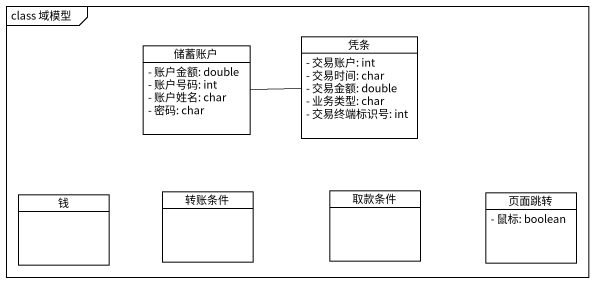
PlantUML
@startuml
mainframe class 域模型
hide circle
hide empty members
skinparam classAttributeIconSize 0
class 储蓄账户 {
  - 账户金额: double
  - 账户号码: int
  - 账户姓名: char
  - 密码: char
}
class 凭条 {
  - 交易账户: int
  - 交易时间: char
  - 交易金额: double
  - 业务类型: char
  - 交易终端标识号: int
}
class 取款条件
class 钱
class 转账条件
class 页面跳转 {
  - 鼠标: boolean
}
储蓄账户 -right- 凭条
@enduml
